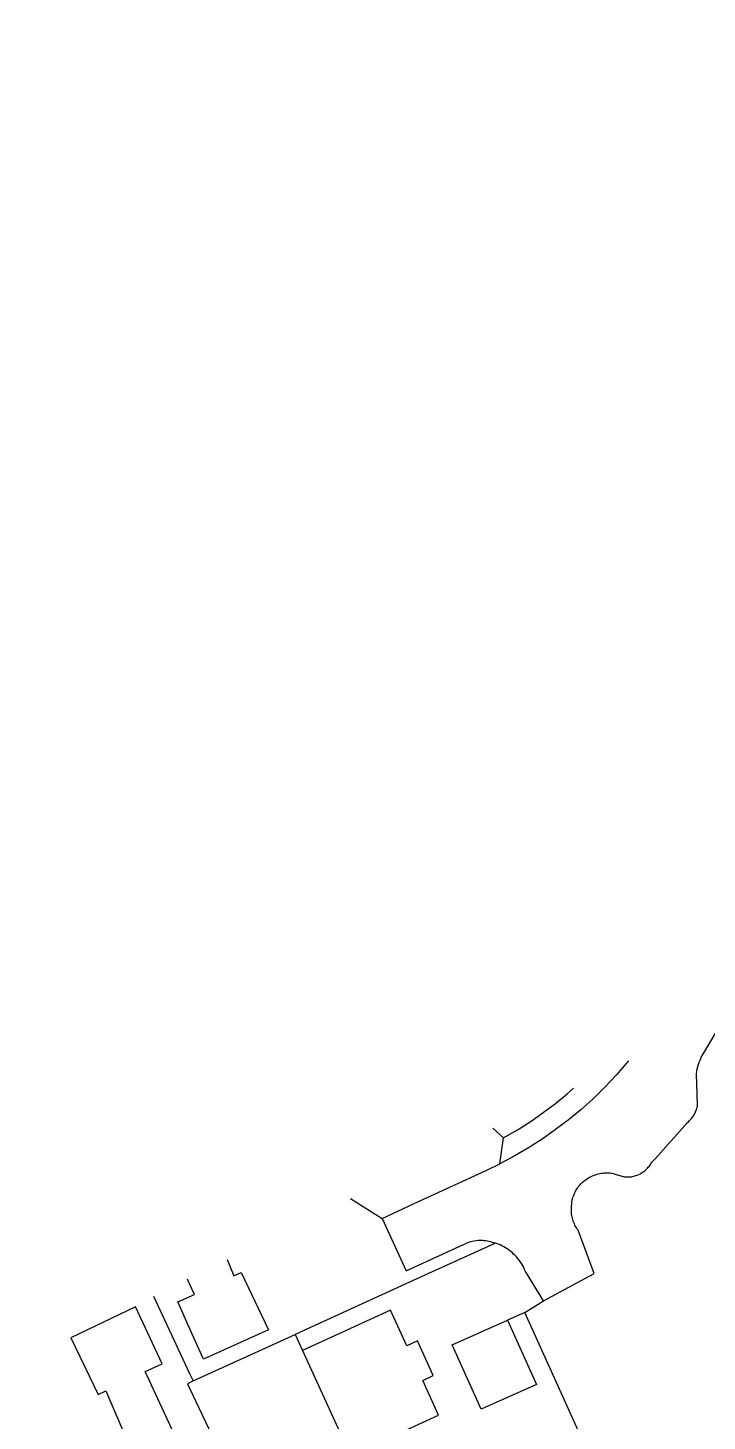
# Model space of a CAD drawing. Header units: millimetres. Extents: x 111502 to 977541, y 8702 to 1044108.
# Drawn here: x 489486.3 to 489544, y 238763.2 to 238881.8 of the extents above; entities that cross this region are included whole.
import ezdxf

# ---------------------------------------------------------------- set-up
doc = ezdxf.new("R2010")
doc.units = ezdxf.units.MM
doc.header["$LTSCALE"] = 0.25
doc.linetypes.add('DASHED2', pattern=[9.525, 6.35, -3.175])
doc.layers.add('E HVSS As Laid HV', color=10, linetype='Continuous')
doc.layers.add('X HVSS Site Background', color=8, linetype='Continuous')

# ---------------------------------------------------------------- blocks, each defined once
blk = doc.blocks.new('OS MAP 060722')
at = {"layer": 'X HVSS Site Background'}
for points in [[(719.51, -352.83), (723.83, -350.51), (722.46, -346.83), (722.39, -346.73), (722.32, -346.62), (722.2, -346.4), (722.15, -346.28), (722.1, -346.17), (722.05, -346.05), (722.02, -345.93), (721.98, -345.81), (721.95, -345.68), (721.93, -345.56), (721.91, -345.43), (721.9, -345.31), (721.89, -345.18), (721.89, -344.92), (721.9, -344.8), (721.92, -344.54), (721.94, -344.42), (721.97, -344.29), (722.03, -344.05), (722.07, -343.93), (722.17, -343.69), (722.22, -343.58), (722.28, -343.46), (722.34, -343.35), (722.41, -343.25), (722.48, -343.14), (722.56, -343.04), (722.64, -342.95), (722.73, -342.85), (722.84, -342.74), (723.14, -342.5), (723.36, -342.36), (723.47, -342.3), (723.58, -342.25), (723.7, -342.19), (723.82, -342.15), (723.94, -342.1), (724.06, -342.07), (724.18, -342.03), (724.31, -342), (724.43, -341.98), (724.56, -341.96), (724.68, -341.95), (724.81, -341.94), (724.94, -341.94), (725.06, -341.95), (725.19, -341.95), (725.34, -341.97), (726.37, -342.28), (726.61, -342.29), (726.8, -342.29), (727, -342.27), (727.09, -342.25), (727.19, -342.23), (727.28, -342.21), (727.38, -342.18), (727.49, -342.14), (727.76, -342.02), (727.84, -341.97), (728, -341.86), (728.08, -341.81), (728.16, -341.74), (728.23, -341.68), (728.37, -341.54), (728.43, -341.47), (728.5, -341.39), (728.61, -341.24), (728.66, -341.15), (728.71, -341.07), (729.01, -340.74), (731.78, -337.65), (731.87, -337.57), (731.94, -337.5), (732.08, -337.34), (732.21, -337.18), (732.33, -337), (732.45, -336.76), (732.49, -336.66), (732.53, -336.57), (732.59, -336.37), (732.61, -336.26), (732.63, -336.16), (732.52, -333.52), (732.56, -333.28), (732.6, -333.09), (732.65, -332.89), (732.7, -332.7), (732.79, -332.47), (732.86, -332.29), (732.94, -332.11), (733.03, -331.93), (741.46, -317.76)], [(726.74, -332.41), (726.55, -332.65), (725.73, -333.6), (724.74, -334.66), (723.74, -335.64), (722.71, -336.57), (721.63, -337.46), (719.57, -338.96), (718.4, -339.72), (717.03, -340.52), (715.8, -341.18)], [(716.12, -338.97), (717.46, -338.19), (718.55, -337.48), (720.53, -336.04), (721.53, -335.21), (722.07, -334.73)], [(715.2, -338.13), (716.12, -338.97)], [(715.8, -341.18), (716.12, -338.97)], [(708.9, -344.39), (714.69, -341.72), (715.8, -341.18)], [(703.11, -344.13), (705.79, -345.82)], [(705.79, -345.82), (708.9, -344.39)], [(705.79, -345.82), (707.83, -350.27), (712.71, -348.04), (712.85, -347.97), (713.09, -347.87), (713.22, -347.82), (713.35, -347.78), (713.61, -347.72), (713.82, -347.69), (713.96, -347.68), (714.09, -347.67), (714.22, -347.68), (714.36, -347.68), (714.49, -347.69), (714.62, -347.71), (714.76, -347.73), (715.02, -347.79), (715.15, -347.83), (715.28, -347.86), (715.4, -347.91), (715.44, -347.92)], [(715.44, -347.92), (709.13, -350.8)], [(719.51, -352.83), (717.96, -350.27), (717.89, -350.11), (717.81, -349.95), (717.73, -349.8), (717.64, -349.65), (717.44, -349.37), (717.33, -349.23), (717.22, -349.1), (717.1, -348.97), (716.97, -348.85), (716.85, -348.73), (716.71, -348.62), (716.58, -348.51), (716.44, -348.41), (716.14, -348.23), (715.99, -348.15), (715.83, -348.07), (715.53, -347.95), (715.44, -347.92)], [(692.61, -349.33), (693.18, -350.72), (693.82, -350.42), (696.13, -355.3), (690.62, -357.81), (689.42, -355.15), (688.42, -352.93), (689.83, -352.29), (689.42, -351.38), (689.25, -351)], [(709.13, -350.8), (698.4, -355.69)], [(686.36, -352.43), (689.42, -359.01), (689.72, -359.65)], [(717.93, -353.82), (719.51, -352.83)], [(689.42, -367.57), (689.65, -367.47), (689.42, -366.98), (685.66, -358.86), (687.08, -358.2), (684.83, -353.34), (679.32, -355.97), (681.66, -360.79), (682.3, -360.48), (683.74, -363.86), (678.06, -366.49), (680.48, -371.71), (689.42, -367.57)], [(699.02, -357.06), (703.11, -365.99), (710.6, -362.55), (709.26, -359.61), (710.14, -359.2), (708.8, -356.25), (707.91, -356.66), (706.52, -353.62), (699.02, -357.06)], [(717.93, -353.82), (716.47, -354.47)], [(722.5, -363.93), (717.93, -353.82)], [(716.47, -354.47), (718.93, -359.94), (714.21, -362.06), (711.75, -356.59), (716.47, -354.47)], [(689.72, -359.65), (698.4, -355.69)], [(698.4, -355.69), (699.02, -357.06)], [(689.72, -359.65), (689.42, -359.81), (689.25, -359.9), (689.42, -360.26), (696.96, -376.15), (697.27, -376.79)]]:
    blk.add_lwpolyline(points, dxfattribs=at)

msp = doc.modelspace()

# ---------------------------------------------------------------- linework, layer by layer
at = {"lineweight": 0}
msp.add_circle((488727.82, 239008.33), 11388.42, dxfattribs=at)

# ---------------------------------------------------------------- block references
at = {"layer": 'E HVSS As Laid HV', "linetype": 'DASHED2', "lineweight": 0}
msp.add_blockref('OS MAP 060722', (488810.58, 239126.31), dxfattribs=at)

doc.saveas('drawing.dxf')
